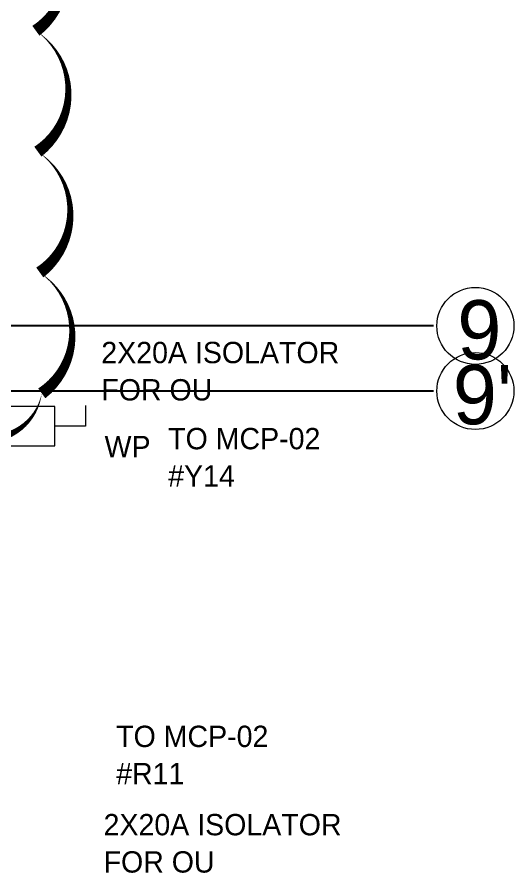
# Model space of a CAD drawing. Header units: metres. Extents: x 75097 to 220695, y -1557923 to -1361206.
# Drawn here: x 175427 to 179618, y -1430506 to -1423281 of the extents above; entities that cross this region are included whole.
import ezdxf

# ---------------------------------------------------------------- set-up
doc = ezdxf.new("R2010")
doc.units = ezdxf.units.M
doc.layers.get('0').update_dxf_attribs({"lineweight": 0})
doc.layers.add('A-100 - Copy$0$axes', color=8, linetype='Continuous')
doc.layers.add('A-100 - Copy$0$AxisBalloons_2', color=8, linetype='Continuous', lineweight=0)
doc.layers.add('A-100 - Copy$0$TEXT', color=8, linetype='Continuous', lineweight=0)
for name, color, linetype, lineweight, true_color in [('E-POWR', 7, 'Continuous', 9, 0x4e7e3e), ('E-POWR-IDEN _1-100_', 7, 'Continuous', 9, 0x4e7e3e), ('REV 01', 7, 'Continuous', 0, 0xe41b4d)]:
    doc.layers.add(name, color=color, linetype=linetype, lineweight=lineweight, true_color=true_color)
doc.styles.add('A-100 - Copy$0$Standard', font='GOTHIC.TTF')
doc.styles.add('Optima_5', font='', dxfattribs={"height": 3.001645})
doc.styles.get('Optima_5').set_extended_font_data('Optima')

# ---------------------------------------------------------------- blocks, each defined once
blk = doc.blocks.new('GI-041_dwg__U120-3902841-GI-041')
at = {"layer": 'E-POWR', "flags": 128}
blk.add_lwpolyline([(-0.1145, 0), (0.1145, 0), (0.1145, 0.1572), (-0.1145, 0.1572)], close=True, dxfattribs=at)
blk.add_lwpolyline([(0.2354, 0.1613), (0.2354, 0.0786), (0.1145, 0.0786)], dxfattribs=at)
blk = doc.blocks.new('A-100 - Copy')
at = {"layer": 'A-100 - Copy$0$axes'}
for p, q in [((178940.3, -1425887.7, 2.4), (96042.2, -1425887.7, 2.4)), ((178940.3, -1426437.7, 2.4), (96049.7, -1426437.7, 2.4))]:
    blk.add_line(p, q, dxfattribs=at)
at = {"layer": 'A-100 - Copy$0$AxisBalloons_2'}
for centre in [(179293.3, -1425887.7, 0), (179293.3, -1426437.7, 0)]:
    blk.add_circle(centre, 325, dxfattribs=at)
at = {"layer": 'A-100 - Copy$0$TEXT', "char_height": 500, "attachment_point": 1, "style": 'A-100 - Copy$0$Standard'}
for s, insert in [('9', (179140.8, -1425670.8, 0)), ("9'", (179102.9, -1426218.7, 0))]:
    blk.add_mtext_dynamic_manual_height_columns(s, width=1.122, gutter_width=1, heights=[0], dxfattribs=dict(at, insert=insert))

msp = doc.modelspace()

# ---------------------------------------------------------------- block references
at = {"color": 85, "xscale": 2127.341102341351, "yscale": 2127.341102341351, "zscale": 2127.341102341351}
msp.add_blockref('GI-041_dwg__U120-3902841-GI-041', (175501.9, -1426901.8, 0), dxfattribs=at)

# ---------------------------------------------------------------- texts
at = {"layer": 'E-POWR-IDEN _1-100_', "attachment_point": 1, "rotation": 360, "line_spacing_factor": 1.047943, "style": 'Optima_5'}
for s, insert, char_height, width in [('2X20A ISOLATOR\\PFOR OU', (176137, -1426022.6, 0), 180.099, 2475.925), ('TO MCP-02 \\P#Y14', (176701, -1426749.3), 180.1, 2475.925), ('WP', (176164.5, -1426816.2, 0), 180.1, 3.637978807091713e-12), ('TO MCP-02 \\P#R11', (176262.2, -1429263.2), 180.1, 2475.925), ('2X20A ISOLATOR\\PFOR OU', (176156.2, -1430008.7, 0), 180.099, 2475.925)]:
    msp.add_mtext(s, dxfattribs=dict(at, insert=insert, char_height=char_height, width=width))

# ---------------------------------------------------------------- next in the draw order: block references
msp.add_blockref('A-100 - Copy', (0, 0))

# ---------------------------------------------------------------- next in the draw order: linework, layer by layer
at = {"layer": 'REV 01', "color": 3, "elevation": 0}
msp.add_lwpolyline([(175568.7, -1422375.7, 0, 102.1, -0.520567), (175585.1, -1423396.2, 0, 102.1, -0.520567), (175601.6, -1424416.7, 0, 102.1, -0.520567), (175618.1, -1425437.1, 0, 102.1, -0.520567), (175634.6, -1426457.6, 0, 102.1, -0.520567), (174959.6, -1426781.2, 0, 102.1, -0.520567), (173939.2, -1426756.8, 0, 102.1, -0.520567), (172918.9, -1426732.4, 0, 102.1, -0.520567), (171898.6, -1426708, 0, 102.1, -0.520567), (170878.3, -1426683.6, 0, 102.1, -0.520567), (169858, -1426659.2, 0, 102.1, -0.520567), (168837.7, -1426634.8, 0, 102.1, -0.520567), (167817.4, -1426610.4, 0, 102.1, -0.520567), (166797.1, -1426586, 0, 102.1, -0.520567), (165776.8, -1426561.6, 0, 102.1, -0.520567), (164756.5, -1426537.2, 0, 102.1, -0.520567), (163736.1, -1426512.8, 0, 102.1, -0.520567), (162715.8, -1426488.4, 0, 102.1, -0.520567), (161926.3, -1426235, 0, 102.1, -0.520567), (161909.8, -1425214.6, 0, 102.1, -0.520567), (161893.3, -1424194.1, 0, 102.1, -0.520567), (161876.9, -1423173.6, 0, 102.1, -0.520567)], format="xyseb", dxfattribs=at)

doc.saveas('drawing.dxf')
